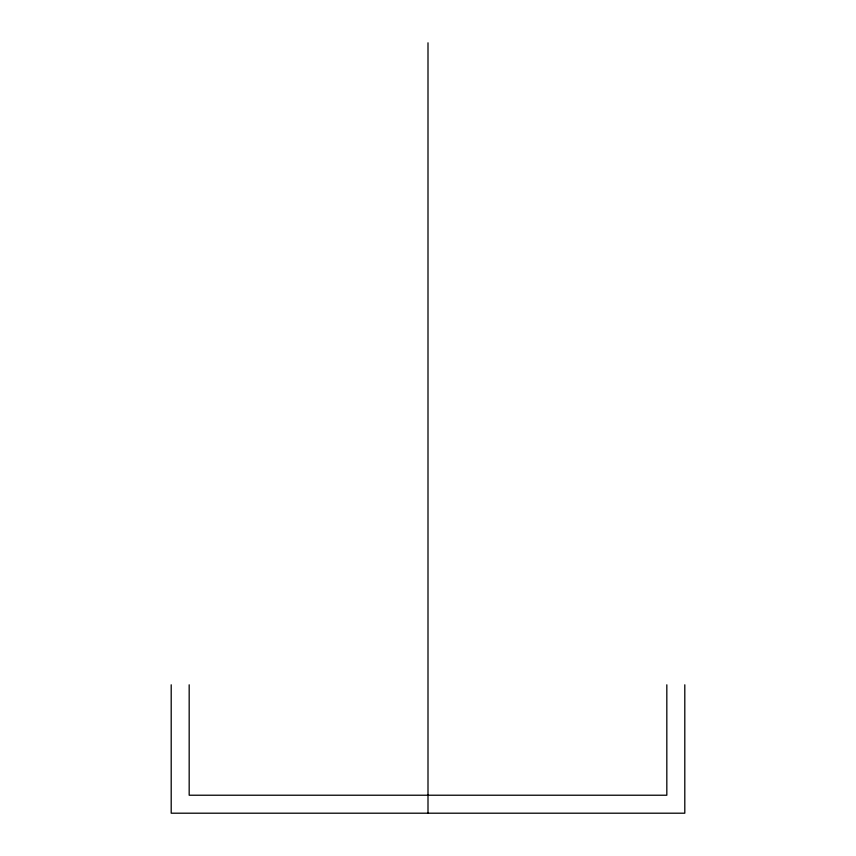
<?xml version="1.0" encoding="UTF-8"?>
<svg xmlns="http://www.w3.org/2000/svg" width="856" height="856" viewBox="0 0 856 856"><rect width="100%" height="100%" fill="white"/><g stroke="black" fill="none" stroke-linecap="round" stroke-linejoin="round"><path stroke-width="1.28" d="M684.8 684.8L684.8 813.2L171.2 813.2L171.2 684.8M666.824 684.8L666.824 795.224L189.176 795.224L189.176 684.8M428 42.8L428 813.2"/></g></svg>
